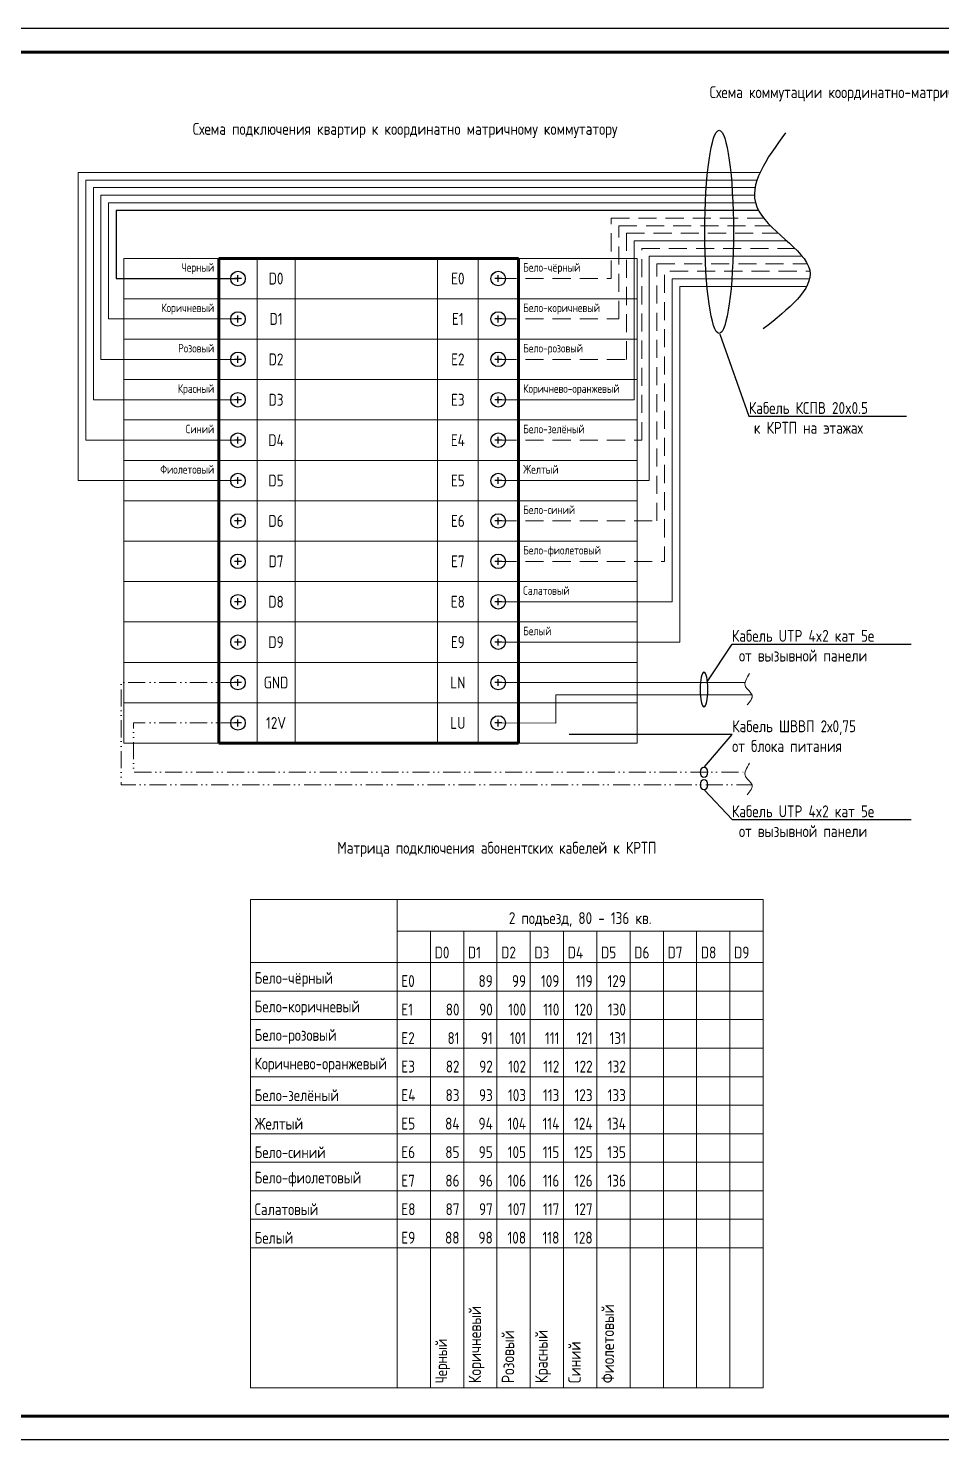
# Model space of a CAD drawing. Header units: millimetres. Extents: x -1818 to 2939, y -1518 to -220.
# Drawn here: x 2343.2 to 2535.4, y -516.9 to -219.9 of the extents above; entities that cross this region are included whole.
import ezdxf
from ezdxf import colors
from ezdxf.entities.mleader import LeaderData, LeaderLine
from ezdxf.math import Vec2, Vec3

# ---------------------------------------------------------------- set-up
doc = ezdxf.new("R2010")
doc.units = ezdxf.units.MM
doc.linetypes.add('ACAD_ISO12W100', pattern=[21, 12, -3, 0, -3, 0, -3])
doc.linetypes.add('штриховая', pattern=[19.05, 12.7, -6.35])
doc.layers.add('(034) Оформление_0', color=7, linetype='Continuous', lineweight=9)
for name, color, linetype in [('_', 7, 'Continuous'), ('Планы', 7, 'Continuous'), ('Текст и таблицы', 7, 'Continuous')]:
    doc.layers.add(name, color=color, linetype=linetype)
doc.layers.add('ВЭ', color=7, linetype='Continuous', plot=False)
doc.styles.get("Standard").update_dxf_attribs({"font": ''})
doc.styles.get('Standard').set_extended_font_data('GOST type A')

# ---------------------------------------------------------------- blocks, each defined once
blk = doc.blocks.new('Клема')
at = {"layer": 'Текст и таблицы'}
for p, q in [((0.72, 0), (-0.72, 0)), ((0, -0.72), (0, 0.72))]:
    blk.add_line(p, q, dxfattribs=at)
blk.add_circle((0, 0), 1.53, dxfattribs=at)
blk = doc.blocks.new('*T260')
at = {"layer": '(034) Оформление_0', "lineweight": 60, "transparency": 16777216}
for p, q in [((20, 0), (83, 0)), ((20, 0), (20, -102)), ((83, 0), (83, -102)), ((20, -102), (83, -102))]:
    blk.add_line(p, q, dxfattribs=at)
at = {"layer": '(034) Оформление_0', "lineweight": 9, "transparency": 16777216}
for p, q in [((28, 0), (28, -102)), ((36, 0), (36, -102)), ((66, 0), (66, -102)), ((74.5, 0), (74.5, -102)), ((20, -8.5), (83, -8.5)), ((20, -17), (83, -17)), ((20, -25.5), (83, -25.5)), ((20, -34), (83, -34)), ((20, -42.5), (83, -42.5)), ((20, -51), (83, -51)), ((20, -59.5), (83, -59.5)), ((20, -68), (83, -68)), ((20, -76.5), (83, -76.5)), ((20, -85), (83, -85)), ((20, -93.5), (83, -93.5))]:
    blk.add_line(p, q, dxfattribs=at)
at = {"layer": 'Defpoints', "color": 8, "linetype": 'ByBlock', "lineweight": 0, "transparency": 16777216}
for p, q in [((0, 0), (20, 0)), ((0, 0), (0, -102)), ((83, 0), (108, 0)), ((108, 0), (108, -102)), ((0, -8.5), (20, -8.5)), ((83, -8.5), (108, -8.5)), ((0, -17), (20, -17)), ((83, -17), (108, -17)), ((0, -25.5), (20, -25.5)), ((83, -25.5), (108, -25.5)), ((0, -34), (20, -34)), ((83, -34), (108, -34)), ((0, -42.5), (20, -42.5)), ((83, -42.5), (108, -42.5)), ((0, -51), (20, -51)), ((83, -51), (108, -51)), ((0, -59.5), (20, -59.5)), ((83, -59.5), (108, -59.5)), ((0, -68), (20, -68)), ((83, -68), (108, -68)), ((0, -76.5), (20, -76.5)), ((83, -76.5), (108, -76.5)), ((0, -85), (20, -85)), ((83, -85), (108, -85)), ((0, -93.5), (20, -93.5)), ((83, -93.5), (108, -93.5)), ((0, -102), (20, -102)), ((83, -102), (108, -102))]:
    blk.add_line(p, q, dxfattribs=at)
at = {"layer": '(034) Оформление_0', "color": 0, "transparency": 16777216}
for p in [(24, -4.25), (78.75, -4.25), (24, -12.75), (78.75, -12.75), (24, -21.25), (78.75, -21.25), (24, -29.75), (78.75, -29.75), (24, -38.25), (78.75, -38.25), (24, -46.75), (78.75, -46.75), (24, -55.25), (78.75, -55.25), (24, -63.75), (78.75, -63.75), (24, -72.25), (78.75, -72.25), (24, -80.75), (78.75, -80.75), (24, -89.25), (78.75, -89.25), (24, -97.75), (78.75, -97.75)]:
    blk.add_blockref('Клема', p, dxfattribs=at)
for s, insert, char_height, width, attachment_point in [('{\\fGOST type A|b0|i0|c0;Черный', (19, -1), 1.8, 18, 3), ('{\\fGOST type A|b0|i0|c0;Бело-чёрный', (84, -1), 1.8, 23, 1), ('D0', (32, -4.25), 2.5, 8, 5), ('E0', (70.25, -4.25), 2.5, 8.5, 5), ('{\\fGOST type A|b0|i0|c0;Коричневый', (19, -9.5), 1.8, 18, 3), ('D1', (32, -12.75), 2.5, 8, 5), ('E1', (70.25, -12.75), 2.5, 8.5, 5), ('{\\fGOST type A|b0|i0|c0;Бело-коричневый', (84, -9.5), 1.8, 23, 1), ('{\\fGOST type A|b0|i0|c0;Розовый', (19, -18), 1.8, 18, 3), ('D2', (32, -21.25), 2.5, 8, 5), ('E2', (70.25, -21.25), 2.5, 8.5, 5), ('{\\fGOST type A|b0|i0|c0;Бело-розовый', (84, -18), 1.8, 23, 1), ('{\\fGOST type A|b0|i0|c0;Красный', (19, -26.5), 1.8, 18, 3), ('{\\fGOST type A|b0|i0|c0;Коричнево-оранжевый', (84, -26.5), 1.8, 23, 1), ('D3', (32, -29.75), 2.5, 8, 5), ('E3', (70.25, -29.75), 2.5, 8.5, 5), ('{\\fGOST type A|b0|i0|c0;Синий', (19, -35), 1.8, 18, 3), ('{\\fGOST type A|b0|i0|c0;Бело-зелёный', (84, -35), 1.8, 23, 1), ('D4', (32, -38.25), 2.5, 8, 5), ('E4', (70.25, -38.25), 2.5, 8.5, 5), ('{\\fGOST type A|b0|i0|c0;Фиолетовый', (19, -43.5), 1.8, 18, 3), ('{\\fGOST type A|b0|i0|c0;Желтый', (84, -43.5), 1.8, 23, 1), ('D5', (32, -46.75), 2.5, 8, 5), ('E5', (70.25, -46.75), 2.5, 8.5, 5), ('{\\fGOST type A|b0|i0|c0;', (19, -52), 1.8, 18, 3), ('{\\fGOST type A|b0|i0|c0;Бело-синий', (84, -52), 1.8, 23, 1), ('D6', (32, -55.25), 2.5, 8, 5), ('E6', (70.25, -55.25), 2.5, 8.5, 5), ('{\\fGOST type A|b0|i0|c0;', (19, -60.5), 1.8, 18, 3), ('{\\fGOST type A|b0|i0|c0;Бело-фиолетовый', (84, -60.5), 1.8, 23, 1), ('D7', (32, -63.75), 2.5, 8, 5), ('E7', (70.25, -63.75), 2.5, 8.5, 5), ('{\\fGOST type A|b0|i0|c0;', (19, -69), 1.8, 18, 3), ('D8', (32, -72.25), 2.5, 8, 5), ('E8', (70.25, -72.25), 2.5, 8.5, 5), ('{\\fGOST type A|b0|i0|c0;Салатовый', (84, -69), 1.8, 23, 1), ('{\\fGOST type A|b0|i0|c0;', (19, -77.5), 1.8, 18, 3), ('D9', (32, -80.75), 2.5, 8, 5), ('E9', (70.25, -80.75), 2.5, 8.5, 5), ('{\\fGOST type A|b0|i0|c0;Белый', (84, -77.5), 1.8, 23, 1), ('GND', (32, -89.25), 2.5, 8, 5), ('LN', (70.25, -89.25), 2.5, 8.5, 5), ('12V', (32, -97.75), 2.5, 8, 5), ('LU', (70.25, -97.75), 2.5, 8.5, 5)]:
    blk.add_mtext(s, dxfattribs=dict(at, insert=insert, char_height=char_height, width=width, attachment_point=attachment_point))
blk = doc.blocks.new('*U240')
at = {"layer": '(034) Оформление_0'}
blk.add_lwpolyline([(420, 297), (0, 297), (0, 0), (420, 0)], close=True, dxfattribs=at)
at = {"layer": '(034) Оформление_0', "lineweight": 60}
blk.add_lwpolyline([(415, 5), (415, 292), (20, 292), (20, 5)], close=True, dxfattribs=at)
blk = doc.blocks.new('*T257')
at = {"layer": '(034) Оформление_0', "lineweight": 9, "transparency": 16777216}
for p, q in [((0, 0), (30.87, 0)), ((0, 0), (0, -102.8)), ((107.87, 0), (107.87, -102.8)), ((30.87, -6.65), (30.87, -13.3)), ((37.87, -6.65), (107.87, -6.65)), ((51.87, -6.65), (51.87, -102.8)), ((58.87, -6.65), (58.87, -102.8)), ((65.87, -6.65), (65.87, -102.8)), ((72.87, -6.65), (72.87, -102.8)), ((79.87, -6.65), (79.87, -102.8)), ((86.87, -6.65), (86.87, -102.8)), ((93.87, -6.65), (93.87, -102.8)), ((100.87, -6.65), (100.87, -102.8)), ((0, -13.3), (30.87, -13.3)), ((37.87, -13.3), (107.87, -13.3)), ((44.87, -13.3), (44.87, -102.8)), ((0, -19.3), (30.87, -19.3)), ((93.87, -19.3), (107.87, -19.3)), ((0, -25.3), (37.87, -25.3)), ((37.87, -25.3), (37.87, -31.3)), ((93.87, -25.3), (107.87, -25.3)), ((0, -31.3), (30.87, -31.3)), ((93.87, -31.3), (107.87, -31.3)), ((0, -37.3), (37.87, -37.3)), ((93.87, -37.3), (107.87, -37.3)), ((0, -43.3), (30.87, -43.3)), ((93.87, -43.3), (107.87, -43.3)), ((0, -49.3), (37.87, -49.3)), ((93.87, -49.3), (107.87, -49.3)), ((0, -55.3), (30.87, -55.3)), ((93.87, -55.3), (107.87, -55.3)), ((0, -61.3), (37.87, -61.3)), ((93.87, -61.3), (107.87, -61.3)), ((0, -67.3), (30.87, -67.3)), ((93.87, -67.3), (107.87, -67.3)), ((0, -73.3), (44.87, -73.3)), ((30.87, -73.3), (30.87, -102.8)), ((37.87, -73.3), (37.87, -102.8)), ((93.87, -73.3), (107.87, -73.3)), ((0, -102.8), (107.87, -102.8))]:
    blk.add_line(p, q, dxfattribs=at)
at = {"layer": '(034) Оформление_0', "lineweight": 15, "transparency": 16777216}
for p, q in [((30.87, 0), (107.87, 0)), ((30.87, 0), (30.87, -6.65)), ((30.87, -6.65), (37.87, -6.65)), ((37.87, -6.65), (37.87, -25.3)), ((44.87, -6.65), (44.87, -13.3)), ((30.87, -13.3), (37.87, -13.3)), ((30.87, -13.3), (30.87, -73.3)), ((30.87, -19.3), (93.87, -19.3)), ((37.87, -25.3), (93.87, -25.3)), ((30.87, -31.3), (93.87, -31.3)), ((37.87, -31.3), (37.87, -73.3)), ((37.87, -37.3), (93.87, -37.3)), ((30.87, -43.3), (93.87, -43.3)), ((37.87, -49.3), (93.87, -49.3)), ((30.87, -55.3), (93.87, -55.3)), ((37.87, -61.3), (93.87, -61.3)), ((30.87, -67.3), (93.87, -67.3)), ((44.87, -73.3), (93.87, -73.3))]:
    blk.add_line(p, q, dxfattribs=at)
at = {"layer": '(034) Оформление_0', "transparency": 16777216, "char_height": 2.5}
for s, insert, width, attachment_point in [('2 подъезд, 80 - 136 кв.', (69.37, -5.77), 75.2452, 8), ('D0', (38.75, -12.43), 5.2452, 7), ('D1', (45.75, -12.43), 5.2452, 7), ('D2', (52.75, -12.43), 5.2452, 7), ('D3', (59.75, -12.43), 5.2452, 7), ('D4', (66.75, -12.43), 5.2452, 7), ('D5', (73.75, -12.43), 5.2452, 7), ('D6', (80.75, -12.43), 5.2452, 7), ('D7', (87.75, -12.43), 5.2452, 7), ('D8', (94.75, -12.43), 5.2452, 7), ('D9', (101.75, -12.43), 5.2452, 7), ('E0', (31.75, -18.43), 5.2452, 7), ('89', (50.99, -18.43), 5.2452, 9), ('99', (57.99, -18.43), 5.2452, 9), ('109', (64.99, -18.43), 5.2452, 9), ('119', (71.99, -18.43), 5.2452, 9), ('129', (78.99, -18.43), 5.2452, 9), ('E1', (31.75, -24.43), 5.2452, 7), ('80', (43.99, -24.43), 5.2452, 9), ('90', (50.99, -24.43), 5.2452, 9), ('100', (57.99, -24.43), 5.2452, 9), ('110', (64.99, -24.43), 5.2452, 9), ('120', (71.99, -24.43), 5.2452, 9), ('130', (78.99, -24.43), 5.2452, 9), ('E2', (31.75, -30.43), 5.2452, 7), ('81', (43.99, -30.43), 5.2452, 9), ('91', (50.99, -30.43), 5.2452, 9), ('101', (57.99, -30.43), 5.2452, 9), ('111', (64.99, -30.43), 5.2452, 9), ('121', (71.99, -30.43), 5.2452, 9), ('131', (78.99, -30.43), 5.2452, 9), ('E3', (31.75, -36.43), 5.2452, 7), ('82', (43.99, -36.43), 5.2452, 9), ('92', (50.99, -36.43), 5.2452, 9), ('102', (57.99, -36.43), 5.2452, 9), ('112', (64.99, -36.43), 5.2452, 9), ('122', (71.99, -36.43), 5.2452, 9), ('132', (78.99, -36.43), 5.2452, 9), ('E4', (31.75, -42.43), 5.2452, 7), ('83', (43.99, -42.43), 5.2452, 9), ('93', (50.99, -42.43), 5.2452, 9), ('103', (57.99, -42.43), 5.2452, 9), ('113', (64.99, -42.43), 5.2452, 9), ('123', (71.99, -42.43), 5.2452, 9), ('133', (78.99, -42.43), 5.2452, 9), ('E5', (31.75, -48.43), 5.2452, 7), ('84', (43.99, -48.43), 5.2452, 9), ('94', (50.99, -48.43), 5.2452, 9), ('104', (57.99, -48.43), 5.2452, 9), ('114', (64.99, -48.43), 5.2452, 9), ('124', (71.99, -48.43), 5.2452, 9), ('134', (78.99, -48.43), 5.2452, 9), ('E6', (31.75, -54.43), 5.2452, 7), ('85', (43.99, -54.43), 5.2452, 9), ('95', (50.99, -54.43), 5.2452, 9), ('105', (57.99, -54.43), 5.2452, 9), ('115', (64.99, -54.43), 5.2452, 9), ('125', (71.99, -54.43), 5.2452, 9), ('135', (78.99, -54.43), 5.2452, 9), ('E7', (31.75, -60.43), 5.2452, 7), ('86', (43.99, -60.43), 5.2452, 9), ('96', (50.99, -60.43), 5.2452, 9), ('106', (57.99, -60.43), 5.2452, 9), ('116', (64.99, -60.43), 5.2452, 9), ('126', (71.99, -60.43), 5.2452, 9), ('136', (78.99, -60.43), 5.2452, 9), ('E8', (31.75, -66.43), 5.2452, 7), ('87', (43.99, -66.43), 5.2452, 9), ('97', (50.99, -66.43), 5.2452, 9), ('107', (57.99, -66.43), 5.2452, 9), ('117', (64.99, -66.43), 5.2452, 9), ('127', (71.99, -66.43), 5.2452, 9), ('E9', (31.75, -72.43), 5.2452, 7), ('88', (43.99, -72.43), 5.2452, 9), ('98', (50.99, -72.43), 5.2452, 9), ('108', (57.99, -72.43), 5.2452, 9), ('118', (64.99, -72.43), 5.2452, 9), ('128', (71.99, -72.43), 5.2452, 9)]:
    blk.add_mtext(s, dxfattribs=dict(at, insert=insert, width=width, attachment_point=attachment_point))
at = {"layer": '(034) Оформление_0', "color": 0, "transparency": 16777216, "char_height": 2.4694, "width": 29.1168, "attachment_point": 7}
for s, insert in [('{\\fGOST type A|b0|i0|c0;Бело-чёрный', (0.88, -18.43)), ('{\\fGOST type A|b0|i0|c0;Бело-коричневый', (0.88, -24.43)), ('{\\fGOST type A|b0|i0|c0;Бело-розовый', (0.88, -30.43)), ('{\\fGOST type A|b0|i0|c0;Коричнево-оранжевый', (0.88, -36.43)), ('{\\fGOST type A|b0|i0|c0;Бело-зелёный', (0.88, -42.43)), ('{\\fGOST type A|b0|i0|c0;Желтый', (0.88, -48.43)), ('{\\fGOST type A|b0|i0|c0;Бело-синий', (0.88, -54.43)), ('{\\fGOST type A|b0|i0|c0;Бело-фиолетовый', (0.88, -60.43)), ('{\\fGOST type A|b0|i0|c0;Салатовый', (0.88, -66.43)), ('{\\fGOST type A|b0|i0|c0;Белый', (0.88, -72.43))]:
    blk.add_mtext(s, dxfattribs=dict(at, insert=insert))
at = {"layer": '(034) Оформление_0', "color": 0, "transparency": 16777216, "width": 27.5016, "attachment_point": 7, "rotation": 90}
for s, insert, char_height in [('{\\fGOST type A|b0|i0|c0;Коричневый', (49.25, -101.8), 2.6323), ('{\\fGOST type A|b0|i0|c0;Фиолетовый', (76.5, -101.8), 2.6323), ('{\\fGOST type A|b0|i0|c0;Розовый', (55.5, -101.8), 2.6323), ('{\\fGOST type A|b0|i0|c0;Красный', (63.25, -101.8), 2.6323), ('{\\fGOST type A|b0|i0|c0;Черный', (42.04, -101.8), 2.4694), ('{\\fGOST type A|b0|i0|c0;Синий', (69.5, -101.8), 2.6323), ('{\\fGOST type A|b0|i0|c0;', (83.5, -101.8), 2.6323), ('{\\fGOST type A|b0|i0|c0;', (90.5, -101.8), 2.6323), ('{\\fGOST type A|b0|i0|c0;', (97.5, -101.8), 2.6323), ('{\\fGOST type A|b0|i0|c0;', (104.5, -101.8), 2.6323)]:
    blk.add_mtext(s, dxfattribs=dict(at, insert=insert, char_height=char_height))

msp = doc.modelspace()

# ---------------------------------------------------------------- linework, layer by layer
msp.add_lwpolyline([(2617.42, -353.33), (2617.42, -252.96), (2523.37, -252.96), (2496.86, -258.25), (2361.75, -258.25), (2361.75, -272.58), (2387.37, -272.58)])
at = {"layer": '_', "color": 6, "lineweight": 0, "ltscale": 0.3}
msp.add_lwpolyline([(2620.92, -353.33), (2620.92, -249.46), (2523.37, -249.46), (2497.19, -250.25), (2353.75, -250.25), (2353.75, -315.08), (2387.37, -315.08)], dxfattribs=at)
at = {"layer": '_', "color": 212, "linetype": 'Continuous', "lineweight": 0, "ltscale": 0.3}
msp.add_lwpolyline([(2630.74, -246.65), (2523.37, -246.65)], dxfattribs=at)
at = {"layer": '_', "color": 5, "linetype": 'Continuous', "lineweight": 0, "ltscale": 0.3}
for points in [[(2630.74, -247.35), (2523.37, -247.35)], [(2620.22, -353.33), (2620.22, -250.16), (2523.37, -250.16), (2496.56, -251.85), (2355.35, -251.85), (2355.35, -306.58), (2387.37, -306.58)]]:
    msp.add_lwpolyline(points, dxfattribs=at)
at = {"layer": '_', "color": 1, "linetype": 'Continuous', "lineweight": 0, "ltscale": 0.3}
msp.add_lwpolyline([(2619.52, -353.33), (2619.52, -250.86), (2523.37, -250.86), (2496.15, -253.45), (2356.95, -253.45), (2356.95, -298.08), (2387.37, -298.08)], dxfattribs=at)
at = {"layer": '_', "color": 230, "linetype": 'Continuous', "lineweight": 0, "ltscale": 0.3}
msp.add_lwpolyline([(2618.82, -353.33), (2618.82, -251.56), (2523.37, -251.56), (2496.01, -255.05), (2358.55, -255.05), (2358.55, -289.58), (2387.37, -289.58)], dxfattribs=at)
at = {"layer": '_', "color": 42, "linetype": 'Continuous', "lineweight": 0, "ltscale": 0.3}
for points in [[(2618.12, -353.33), (2618.12, -252.26), (2523.37, -252.26), (2496.22, -256.65), (2360.15, -256.65), (2360.15, -281.08), (2387.37, -281.08)], [(2442.12, -298.08), (2470.69, -298.08), (2470.69, -264.65), (2502.81, -264.65), (2523.37, -255.77), (2626.53, -255.77), (2626.53, -353.33)]]:
    msp.add_lwpolyline(points, dxfattribs=at)
at = {"layer": '_', "linetype": 'штриховая', "lineweight": 0, "ltscale": 0.3}
msp.add_lwpolyline([(2442.12, -272.58), (2465.89, -272.58), (2465.89, -259.85), (2497.93, -259.85), (2523.37, -253.66), (2624.43, -253.66), (2624.43, -353.33)], dxfattribs=at)
at = {"layer": '_', "color": 42, "linetype": 'штриховая', "lineweight": 0, "ltscale": 0.3}
msp.add_lwpolyline([(2442.12, -281.08), (2467.49, -281.08), (2467.49, -261.45), (2499.36, -261.45), (2523.37, -254.37), (2625.13, -254.37), (2625.13, -353.33)], dxfattribs=at)
at = {"layer": '_', "color": 230, "linetype": 'штриховая', "lineweight": 0, "ltscale": 0.3}
msp.add_lwpolyline([(2442.12, -289.58), (2469.09, -289.58), (2469.09, -263.05), (2501.04, -263.05), (2523.37, -255.07), (2625.83, -255.07), (2625.83, -353.33)], dxfattribs=at)
at = {"layer": '_', "color": 30, "linetype": 'штриховая', "lineweight": 0, "ltscale": 0.3}
msp.add_lwpolyline([(2442.12, -298.08), (2470.69, -298.08), (2470.69, -264.65), (2502.81, -264.65), (2523.37, -255.77), (2626.53, -255.77), (2626.53, -353.33)], dxfattribs=at)
at = {"layer": '_', "color": 96, "linetype": 'штриховая', "lineweight": 0, "ltscale": 0.3}
msp.add_lwpolyline([(2442.12, -306.58), (2472.29, -306.58), (2472.29, -266.25), (2504.53, -266.25), (2523.37, -256.47), (2627.23, -256.47), (2627.23, -353.33)], dxfattribs=at)
at = {"layer": '_', "color": 2, "linetype": 'Continuous', "lineweight": 0, "ltscale": 0.3, "flags": 128}
msp.add_lwpolyline([(2442.12, -315.08), (2473.89, -315.08), (2473.89, -267.85), (2506.03, -267.85), (2523.37, -257.17), (2627.93, -257.17), (2627.93, -353.33)], dxfattribs=at)
at = {"layer": '_', "color": 5, "linetype": 'штриховая', "lineweight": 0, "ltscale": 0.3}
msp.add_lwpolyline([(2442.12, -323.58), (2475.49, -323.58), (2475.49, -269.45), (2507.13, -269.45), (2523.37, -257.87), (2628.64, -257.87), (2628.64, -353.33)], dxfattribs=at)
at = {"layer": '_', "color": 212, "linetype": 'штриховая', "lineweight": 0, "ltscale": 0.3, "flags": 128}
msp.add_lwpolyline([(2442.12, -332.08), (2477.09, -332.08), (2477.09, -271.05), (2507.68, -271.05), (2523.37, -258.57), (2629.34, -258.57), (2629.34, -353.33)], dxfattribs=at)
at = {"layer": '_', "color": 3, "linetype": 'Continuous', "lineweight": 0, "ltscale": 0.3, "flags": 128}
msp.add_lwpolyline([(2442.12, -340.58), (2478.69, -340.58), (2478.69, -272.65), (2507.6, -272.65), (2523.37, -259.27), (2630.04, -259.27), (2630.04, -353.33)], dxfattribs=at)
at = {"layer": '_', "linetype": 'Continuous', "lineweight": 0, "ltscale": 0.3, "flags": 128}
for points in [[(2442.12, -349.08), (2480.29, -349.08), (2480.29, -274.25), (2506.99, -274.25), (2523.37, -259.97), (2630.74, -259.97), (2630.74, -353.33)], [(2442.12, -357.58), (2494.05, -357.58)], [(2442.12, -366.08), (2454.21, -366.16), (2454.21, -360.18), (2495.51, -360.18)]]:
    msp.add_lwpolyline(points, dxfattribs=at)
at = {"layer": '_', "color": 30, "linetype": 'ACAD_ISO12W100', "lineweight": 0, "ltscale": 0.3, "flags": 128}
msp.add_lwpolyline([(2387.37, -357.58), (2362.81, -357.58), (2362.81, -379.07), (2495.51, -379.07)], dxfattribs=at)
at = {"layer": '_', "color": 34, "linetype": 'ACAD_ISO12W100', "lineweight": 0, "ltscale": 0.3, "flags": 128}
msp.add_lwpolyline([(2387.37, -366.08), (2365.41, -366.08), (2365.41, -376.47), (2494.05, -376.47)], dxfattribs=at)
at = {"layer": '_', "linetype": 'Continuous', "lineweight": 0, "ltscale": 5}
for points in [[(2494.99, -355.65), (2494.15, -358.48), (2495.52, -360.22), (2494.46, -362.3)], [(2494.99, -374.55), (2494.15, -377.37), (2495.52, -379.11), (2494.46, -381.19)]]:
    msp.add_spline(points, degree=3, dxfattribs=at)
at = {"layer": 'Планы'}
msp.add_ellipse((2488.59, -262.76), major_axis=(0, -21.38), ratio=0.140585, dxfattribs=at)
at = {"layer": 'Планы', "extrusion": (0, 0, -1)}
for centre, major_axis, ratio in [((2485.4, -359.02), (0, -3.65), 0.221496), ((2485.4, -376.47), (0, -1.02), 0.794125), ((2485.4, -379.07), (0, -1.02), 0.794125)]:
    msp.add_ellipse(centre, major_axis=major_axis, ratio=ratio, dxfattribs=at)

# ---------------------------------------------------------------- block references
for name, p in [('*T260', (2363.37, -268.33)), ('*T257', (2389.98, -403.21))]:
    msp.add_blockref(name, p)

# ---------------------------------------------------------------- texts
at = {"layer": '(034) Оформление_0', "lineweight": 0, "char_height": 2.5}
for s, width, insert, attachment_point in [('Схема коммутации координатно-матричного коммутатора.', 265.6966, (2523.89, -232.11), 2), ('Схема подключения квартир к координатно матричному коммутатору', 123.2092, (2377.86, -239.84), 1), ('\\pi5.55614;Матрица подключения абонентских кабелей к КРТП', 77.3641, (2402.7, -391.1), 1)]:
    msp.add_mtext_dynamic_manual_height_columns(s, width=width, gutter_width=23.82, heights=[0], dxfattribs=dict(at, insert=insert, attachment_point=attachment_point))

# ---------------------------------------------------------------- leaders
at = {"layer": '(034) Оформление_0', "linetype": 'Continuous', "lineweight": 0, "ltscale": 5}
ml = msp.add_multileader_mtext('Standard', dxfattribs=at)
ml.set_content('Кабель UTP 4x2 кат 5е \\Pот вызывной панели', color=256)
ml.set_leader_properties()
ml.build(insert=Vec2(0, 0))
ml.multileader.update_dxf_attribs({"text_left_attachment_type": 6, "text_right_attachment_type": 6, "dogleg_length": 0, "arrow_head_size": 0.18})
ctx = ml.context
ctx.base_point, ctx.char_height, ctx.arrow_head_size, ctx.landing_gap_size, ctx.plane_origin = Vec3(2491.33, -349.5), 2.5, 0.18, 0, Vec3(2491.72, -346.72)
ctx.left_attachment, ctx.right_attachment, ctx.text_align_type = 6, 6, 1
notes = []
notes.append((ctx, [(1, (1, 1, 0), (2491.33, -349.5), (1, 0), 0, [(0, [(2485.99, -357.58)], 0, [])])]))
ctx.mtext.insert, ctx.mtext.alignment, ctx.mtext.flow_direction = Vec3(2506.24, -346.5), 2, 5
ml = msp.add_multileader_mtext('Standard', dxfattribs=at)
ml.set_content('Кабель ШВВП 2х0,75\\P\\pq*;от блока питания', color=256)
ml.set_leader_properties()
ml.build(insert=Vec2(0, 0))
ml.multileader.update_dxf_attribs({"text_left_attachment_type": 6, "text_right_attachment_type": 6, "dogleg_length": 0, "arrow_head_size": 0.18})
ctx = ml.context
ctx.base_point, ctx.char_height, ctx.arrow_head_size, ctx.landing_gap_size, ctx.plane_origin = Vec3(2491.33, -368.53), 2.5, 0.18, 0, Vec3(2491.72, -365.75)
ctx.left_attachment, ctx.right_attachment = 6, 6
notes.append((ctx, [(1, (1, 1, 0), (2491.33, -368.53), (1, 0), 0, [(0, [(2485.4, -375.45)], 0, [])])]))
ctx.mtext.insert, ctx.mtext.flow_direction = Vec3(2491.33, -365.53), 5
ml = msp.add_multileader_mtext('Standard', dxfattribs=at)
ml.set_content('Кабель UTP 4x2 кат 5е \\Pот вызывной панели', color=256)
ml.set_leader_properties()
ml.build(insert=Vec2(0, 0))
ml.multileader.update_dxf_attribs({"text_left_attachment_type": 6, "text_right_attachment_type": 6, "dogleg_length": 0, "arrow_head_size": 0.18})
ctx = ml.context
ctx.base_point, ctx.char_height, ctx.arrow_head_size, ctx.landing_gap_size, ctx.plane_origin = Vec3(2491.33, -386.43), 2.5, 0.18, 0, Vec3(2491.72, -383.66)
ctx.left_attachment, ctx.right_attachment, ctx.text_align_type = 6, 6, 1
notes.append((ctx, [(1, (1, 1, 0), (2491.33, -386.43), (1, 0), 0, [(0, [(2485.4, -380.09)], 0, [])])]))
ctx.mtext.insert, ctx.mtext.alignment, ctx.mtext.flow_direction = Vec3(2506.24, -383.43), 2, 5
for ctx, leaders in notes:
    for number, flags, end, landing, length, lines in leaders:
        leader = LeaderData()
        leader.index, (leader.has_last_leader_line, leader.has_dogleg_vector, leader.attachment_direction) = number, flags
        leader.last_leader_point, leader.dogleg_vector, leader.dogleg_length = Vec3(end), Vec3(landing), length
        for number, points, colour, breaks in lines:
            line = LeaderLine()
            line.index, line.vertices, line.color, line.breaks = number, Vec3.list(points), colors.encode_raw_color(colour), breaks
            leader.lines.append(line)
        ctx.leaders.append(leader)

# ---------------------------------------------------------------- next in the draw order: wipeouts: each hides what was drawn before it
msp.add_wipeout([(2500.66, -280.94), (2505.01, -276.94), (2507.01, -274.21), (2507.62, -272.57), (2507.72, -271.47), (2507.44, -270.15), (2505.85, -267.64), (2503.7, -265.46), (2501.82, -263.76), (2499.17, -261.25), (2498.15, -260.12), (2497.28, -258.94), (2496.31, -256.94), (2496.01, -254.94), (2496.25, -252.94), (2496.89, -250.94), (2497.85, -248.94), (2499.03, -246.94), (2502.53, -241.93), (2632.3, -241.93), (2632.3, -268.33), (2562.32, -268.33), (2562.32, -283.17), (2497.88, -283.17)])

# ---------------------------------------------------------------- next in the draw order: linework, layer by layer
at = {"layer": 'ВЭ'}
msp.add_lwpolyline([(2309.28, -219.91), (2729.28, -219.91), (2729.28, -516.91), (2309.28, -516.91)], close=True, dxfattribs=at)
at = {"layer": 'Планы'}
msp.add_spline([(2502.53, -241.93), (2496.49, -257.46), (2507.64, -270.83), (2497.88, -283.17)], degree=3, dxfattribs=at)

# ---------------------------------------------------------------- next in the draw order: block references
at = {"layer": '(034) Оформление_0'}
msp.add_blockref('*U240', (2309.28, -516.91), dxfattribs=at)

# ---------------------------------------------------------------- next in the draw order: leaders
at = {"layer": '(034) Оформление_0', "linetype": 'Continuous', "lineweight": 0, "ltscale": 5}
ml = msp.add_multileader_mtext('Standard', dxfattribs=at)
ml.set_content('Кабель КСПВ 20x0.5\\Pк КРТП на этажах', color=256)
ml.set_leader_properties()
ml.build(insert=Vec2(0, 0))
ml.multileader.update_dxf_attribs({"text_left_attachment_type": 6, "text_right_attachment_type": 6, "dogleg_length": 0, "arrow_head_size": 0.18})
ctx = ml.context
ctx.base_point, ctx.char_height, ctx.arrow_head_size, ctx.landing_gap_size, ctx.plane_origin = Vec3(2494.86, -301.56), 2.5, 0.18, 0, Vec3(2493.9, -300.41)
ctx.left_attachment, ctx.right_attachment, ctx.text_align_type = 6, 6, 1
notes = []
notes.append((ctx, [(1, (1, 1, 0), (2494.86, -301.56), (1, 0), 0, [(0, [(2488.68, -284.12)], 0, [])])]))
ctx.mtext.insert, ctx.mtext.alignment, ctx.mtext.flow_direction = Vec3(2507.36, -298.56), 2, 5
for ctx, leaders in notes:
    for number, flags, end, landing, length, lines in leaders:
        leader = LeaderData()
        leader.index, (leader.has_last_leader_line, leader.has_dogleg_vector, leader.attachment_direction) = number, flags
        leader.last_leader_point, leader.dogleg_vector, leader.dogleg_length = Vec3(end), Vec3(landing), length
        for number, points, colour, breaks in lines:
            line = LeaderLine()
            line.index, line.vertices, line.color, line.breaks = number, Vec3.list(points), colors.encode_raw_color(colour), breaks
            leader.lines.append(line)
        ctx.leaders.append(leader)

doc.saveas('drawing.dxf')
